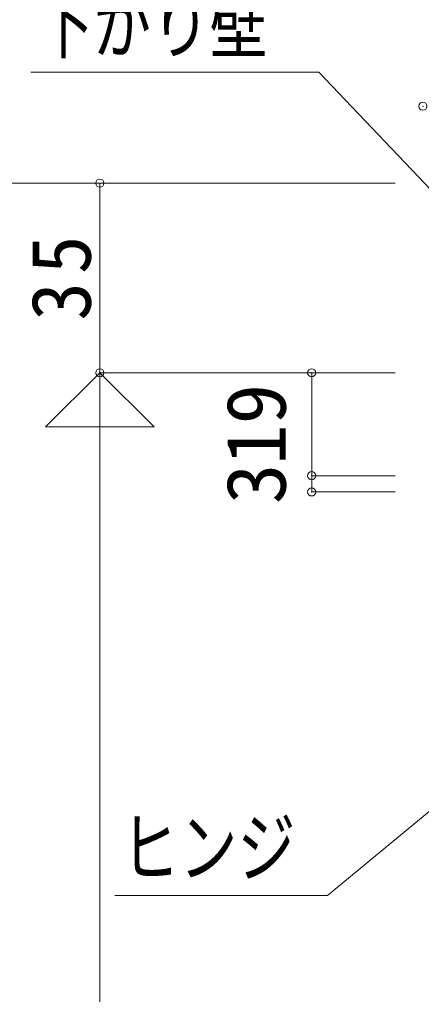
# Model space of a CAD drawing. Units: millimetres at full size, sheet at 1:3. Extents: x -616 to 554, y -508 to 310.
# Drawn here: x -500.2 to -426, y -10.1 to 169.9 of the extents above; entities that cross this region are included whole.
import ezdxf
from ezdxf.enums import TextEntityAlignment as Align

# ---------------------------------------------------------------- set-up
doc = ezdxf.new("R2010")
doc.units = ezdxf.units.MM
doc.header["$LTSCALE"] = 3
doc.header["$PDMODE"] = 32
doc.header["$PDSIZE"] = 1.5
doc.layers.add('0-2', color=7, linetype='Continuous', lineweight=9)
doc.layers.add('0-C', color=7, linetype='Continuous', lineweight=9)
doc.styles.add('ＭＳ ゴシック', font='')
doc.styles.get('ＭＳ ゴシック').set_extended_font_data('MS Gothic')

msp = doc.modelspace()

# ---------------------------------------------------------------- linework, layer by layer
at = {"layer": '0-2'}
for p, q in [((-510.805, 139.649), (-466.362, 139.649)), ((-466.362, 139.649), (-430.802, 139.649)), ((-485.344, 104.649), (-495.344, 94.649)), ((-485.344, 104.649), (-475.344, 94.649)), ((-485.344, 104.649), (-430.802, 104.649)), ((-485.344, 104.649), (-485.344, -341.276)), ((-446.235, 104.649), (-430.802, 104.649)), ((-446.235, 104.649), (-446.235, 85.649)), ((-475.344, 94.649), (-495.344, 94.649)), ((-446.235, 85.649), (-430.802, 85.649)), ((-446.235, 85.649), (-446.235, 82.649)), ((-446.235, 82.649), (-430.802, 82.649))]:
    msp.add_line(p, q, dxfattribs=at)
at = {"layer": '0-2', "color": 6}
for points in [[(-498.052, 160.177), (-444.926, 160.177), (-421.718, 135.799)], [(-482.593, 8.122), (-443.339, 8.122), (-417.085, 29.789)]]:
    msp.add_lwpolyline(points, dxfattribs=at)
at = {"layer": '0-2'}
for p in [(-425.718, 153.871), (-485.344, 139.649), (-485.344, 104.649), (-446.235, 104.649), (-446.235, 85.649), (-446.235, 82.649)]:
    msp.add_point(p, dxfattribs=at)
at = {"layer": '0-C'}
msp.add_line((-485.344, 139.649), (-485.344, 104.649), dxfattribs=at)

# ---------------------------------------------------------------- texts
at = {"layer": '0-2', "style": 'ＭＳ ゴシック', "width": 0.75}
for s, p in [('下がり壁', (-497.201, 160.673)), ('ヒンジ', (-481.377, 8.618))]:
    msp.add_text(s, height=10.47, dxfattribs=at).set_placement(p, align=Align.BOTTOM_LEFT)
at = {"layer": '0-2', "style": 'ＭＳ ゴシック'}
for s, p in [('19', (-447.735, 87.641)), ('3', (-447.735, 80.399))]:
    msp.add_text(s, height=11, rotation=90, dxfattribs=at).set_placement(p, align=Align.BOTTOM_LEFT)
at = {"layer": '0-2', "insert": (-486.844, 114.274), "char_height": 11, "attachment_point": 7, "rotation": 90, "style": 'ＭＳ ゴシック'}
msp.add_mtext('\\T1.21;\\W0.95;35', dxfattribs=at)

doc.saveas('drawing.dxf')
